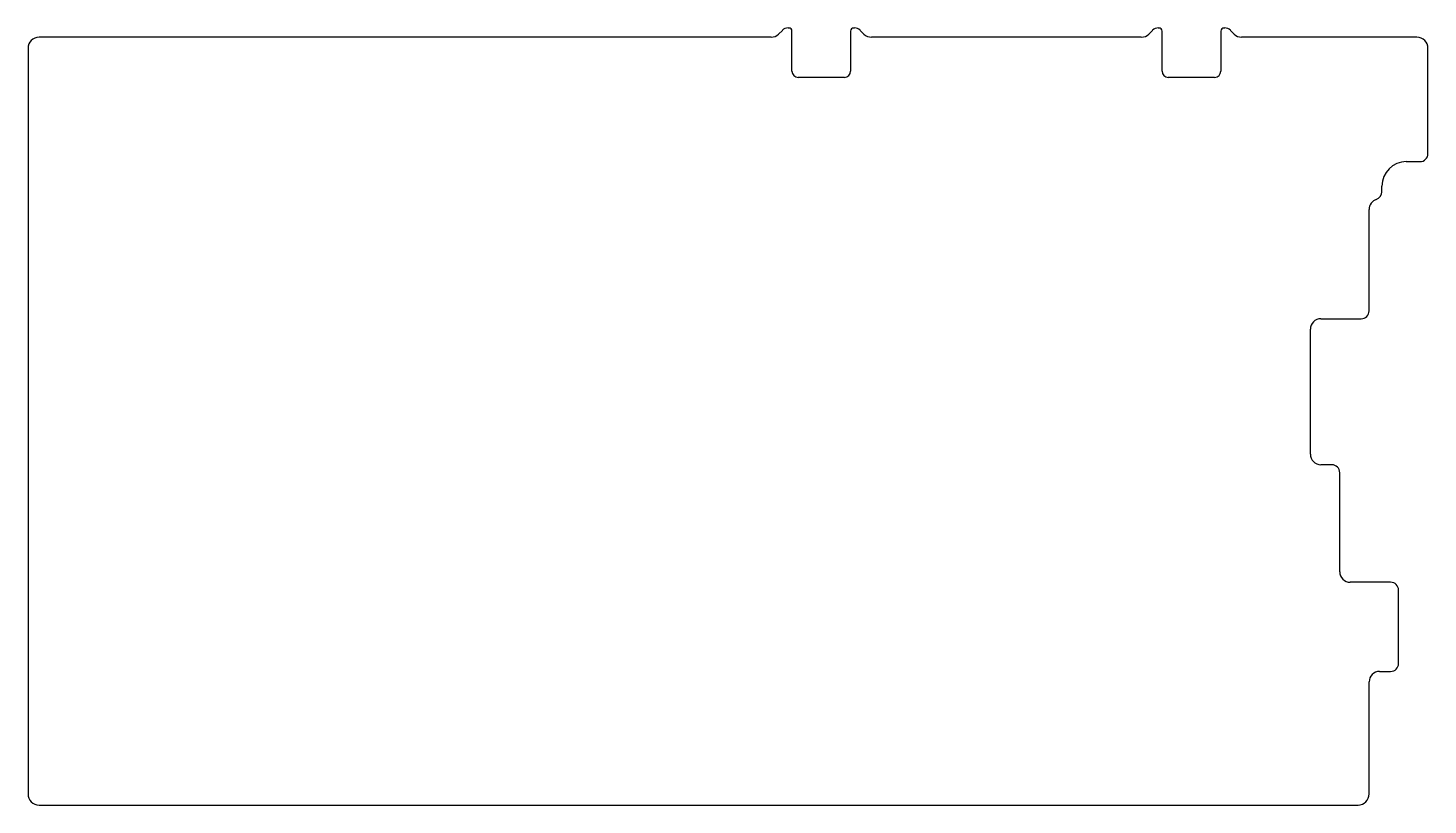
# Model space of a CAD drawing. Header units: millimetres. Extents: x -2 to 225, y -2 to 124.
import ezdxf

# ---------------------------------------------------------------- set-up
doc = ezdxf.new("R2010")
doc.units = ezdxf.units.MM

msp = doc.modelspace()

# ---------------------------------------------------------------- linework, layer by layer
at = {"color": 7, "linetype": 'Continuous', "lineweight": 25}
for p, q in [((118.53, 122.62), (0, 122.62)), ((120.35, 123.74), (119.73, 123.12)), ((121.4, 124.12), (121.27, 124.12)), ((121.9, 117.12), (121.9, 123.62)), ((131.4, 123.62), (131.4, 117.12)), ((132.03, 124.12), (131.9, 124.12)), ((133.57, 123.12), (132.95, 123.74)), ((178.48, 122.62), (134.77, 122.62)), ((180.3, 123.74), (179.68, 123.12)), ((181.35, 124.12), (181.22, 124.12)), ((181.85, 117.12), (181.85, 123.62)), ((191.35, 123.62), (191.35, 117.12)), ((191.98, 124.12), (191.85, 124.12)), ((193.52, 123.12), (192.9, 123.74)), ((223.1, 122.62), (194.72, 122.62)), ((-1.8, 120.83), (-1.8, 0)), ((224.9, 103.76), (224.9, 120.83)), ((130.4, 116.12), (122.9, 116.12)), ((190.35, 116.12), (182.85, 116.12)), ((221.38, 102.46), (223.6, 102.46)), ((217.43, 97.57), (217.43, 98.51)), ((215.38, 78.3), (215.38, 94.72)), ((205.85, 55.05), (205.85, 75.3)), ((207.55, 77), (214.07, 77)), ((209.31, 53.35), (207.55, 53.35)), ((210.61, 36), (210.61, 52.05)), ((218.84, 34.3), (212.31, 34.3)), ((220.14, 21.15), (220.14, 33)), ((215.38, 0), (215.38, 18.15)), ((217.07, 19.85), (218.84, 19.85)), ((0, -1.8), (213.57, -1.8))]:
    msp.add_line(p, q, dxfattribs=at)
for centre, radius, start, end in [((0, 120.83), 1.8, 90, 180), ((118.53, 124.33), 1.7, 270, 315), ((121.27, 122.83), 1.3, 90, 135), ((121.4, 123.62), 0.5, 0, 90), ((131.9, 123.62), 0.5, 90, 180), ((132.03, 122.83), 1.3, 45, 90), ((134.77, 124.33), 1.7, 225, 270), ((178.48, 124.33), 1.7, 270, 315), ((181.22, 122.83), 1.3, 90, 135), ((181.35, 123.62), 0.5, 360, 90), ((191.85, 123.62), 0.5, 90, 180), ((191.98, 122.83), 1.3, 45, 90), ((194.72, 124.33), 1.7, 225, 270), ((223.1, 120.83), 1.8, 0, 90), ((122.9, 117.12), 1, 180, 270), ((130.4, 117.12), 1, 270, 0), ((182.85, 117.12), 1, 180, 270), ((190.35, 117.12), 1, 270, 0), ((221.38, 98.51), 3.95, 90, 180), ((223.6, 103.76), 1.3, 270, 0), ((216.12, 97.57), 1.3, 288.4615, 0), ((217.07, 94.72), 1.7, 108.4615, 180), ((214.07, 78.3), 1.3, 270, 0), ((207.55, 75.3), 1.7, 90, 180), ((207.55, 55.05), 1.7, 180, 270), ((209.31, 52.05), 1.3, 0, 90), ((212.31, 36), 1.7, 180, 270), ((218.84, 33), 1.3, 0, 90), ((218.84, 21.15), 1.3, 270, 0), ((217.07, 18.15), 1.7, 90, 180), ((0, 0), 1.8, 180, 270), ((213.57, 0), 1.8, 270, 0)]:
    msp.add_arc(centre, radius, start, end, dxfattribs=at)

doc.saveas('drawing.dxf')
